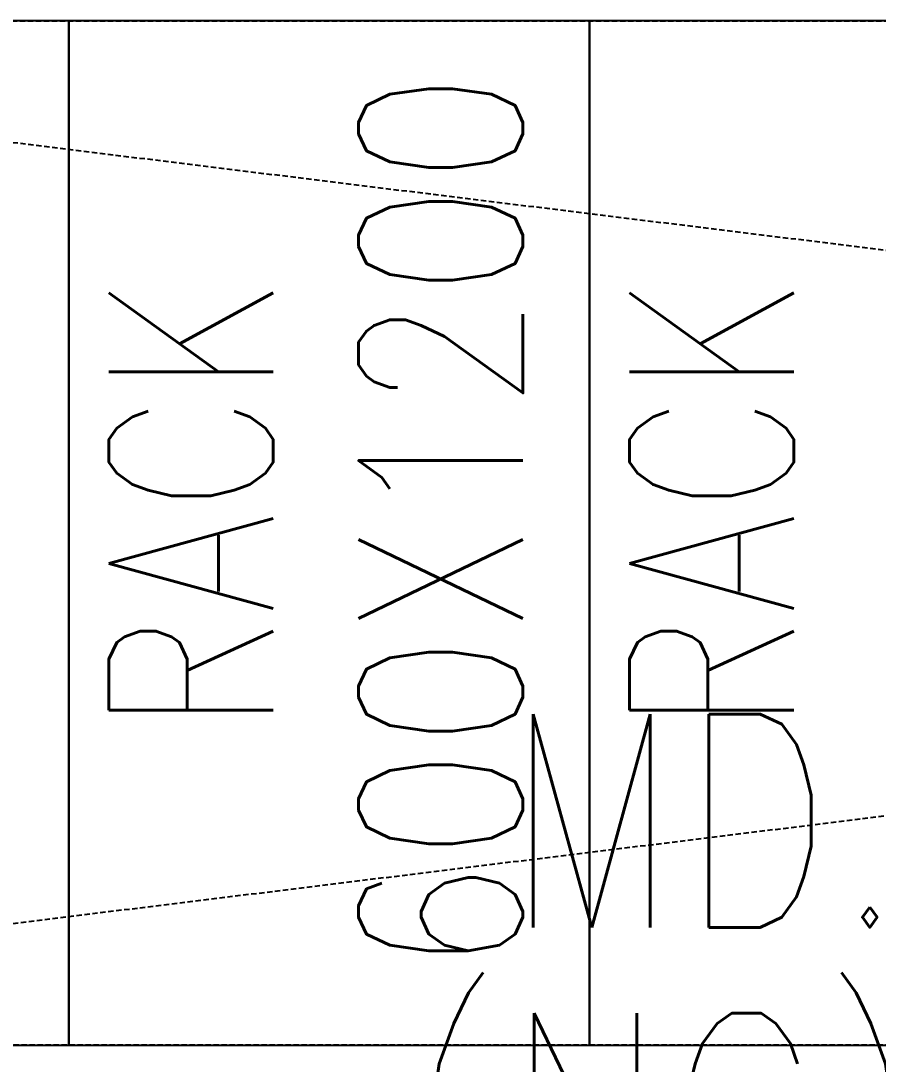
# Model space of a CAD drawing. Extents: x 225000 to 2157367, y 208400 to 840900.
# Drawn here: x 501639 to 502644, y 406380 to 407602 of the extents above; entities that cross this region are included whole.
import ezdxf
from ezdxf.enums import TextEntityAlignment as Align

# ---------------------------------------------------------------- set-up
doc = ezdxf.new("R2010")
doc.units = 0
doc.header["$LTSCALE"] = 10
doc.linetypes.add('XFDP20-DC-PH1$0$HIDDEN2', pattern=[0.1875, 0.125, -0.0625])
doc.linetypes.add('XFM2D20-DC$0$HIDDEN', pattern=[0.3, 0.2, -0.1])
for name, color, linetype in [('XFDP20-DC-PH1$0$A-EQ (PH1)', 15, 'XFDP20-DC-PH1$0$HIDDEN2'), ('XFM2D20-DC$0$M-DUCT-TEXT', 4, 'Continuous'), ('XFM2Q20-DC$0$RACK-DC1-600X1200', 6, 'Continuous')]:
    doc.layers.add(name, color=color, linetype=linetype)
doc.styles.add('XFM2D20-DC$0$aa-txt', font='simplex.shx', dxfattribs={"width": 0.8, "bigfont": 'CHINA.shx'})
doc.styles.add('XFM2Q20-DC$0$XOL30-HVAC-EQ-L194205$0$Standard', font='txt.shx', dxfattribs={"width": 0.8, "bigfont": 'chineset.shx'})

# ---------------------------------------------------------------- blocks, each defined once
blk = doc.blocks.new('XFDP20-DC-PH1')
at = {"layer": 'XFDP20-DC-PH1$0$A-EQ (PH1)', "ltscale": 5}
for p, q in [((510205.6, 207602.3, 0), (500475.6, 206402.3, 0)), ((500475.6, 207602.3, 0), (510205.6, 206402.3, 0))]:
    blk.add_line(p, q, dxfattribs=at)
at = {"layer": 'XFDP20-DC-PH1$0$A-EQ (PH1)', "ltscale": 5, "elevation": 0}
blk.add_lwpolyline([(510205.6, 206402.3), (500475.6, 206402.3), (500475.6, 207602.3), (510205.6, 207602.3)], close=True, dxfattribs=at)
blk = doc.blocks.new('XFM2Q20-DC')
at = {"layer": 'XFM2Q20-DC$0$RACK-DC1-600X1200'}
for p, q in [((501695.6, 206402.3, 0), (501695.6, 207602.3, 0)), ((501695.6, 207602.3, 0), (501695.6, 207002.3, 0)), ((502305.6, 206402.3, 0), (502305.6, 207602.3, 0)), ((502305.6, 207602.3, 0), (502305.6, 207002.3, 0)), ((501085.6, 206402.3, 0), (501695.6, 206402.3, 0)), ((501695.6, 206402.3, 0), (502305.6, 206402.3, 0))]:
    blk.add_line(p, q, dxfattribs=at)
at = {"layer": 'XFM2Q20-DC$0$RACK-DC1-600X1200', "elevation": 0}
for points in [[(501695.6, 207602.3), (501085.6, 207602.3), (501085.6, 206402.3), (501695.6, 206402.3)], [(502305.6, 207602.3), (501695.6, 207602.3), (501695.6, 206402.3), (502305.6, 206402.3)], [(502915.6, 207602.3), (502305.6, 207602.3), (502305.6, 206402.3), (502915.6, 206402.3)]]:
    blk.add_lwpolyline(points, close=True, dxfattribs=at)
at = {"color": 53, "style": 'XFM2Q20-DC$0$XOL30-HVAC-EQ-L194205$0$Standard', "width": 0.8}
for s, p in [('600X1200', (502227.4, 206486.4, 0)), ('RACK', (501935, 206768.6, 0)), ('RACK', (502545, 206768.6, 0))]:
    blk.add_text(s, height=192.55, rotation=90, dxfattribs=at).set_placement(p)
blk = doc.blocks.new('XFM2D20-DC')
at = {"layer": 'XFM2D20-DC$0$M-DUCT-TEXT', "color": 252, "linetype": 'XFM2D20-DC$0$HIDDEN', "style": 'XFM2D20-DC$0$aa-txt', "width": 0.8}
for s, p in [('MD.', (502441, 206665.3, 0)), ('(NC)', (502390.8, 206297, 0))]:
    blk.add_text(s, height=250, dxfattribs=at).set_placement(p, align=Align.MIDDLE)

msp = doc.modelspace()

# ---------------------------------------------------------------- block references
for name in ['XFM2D20-DC', 'XFDP20-DC-PH1', 'XFM2Q20-DC']:
    msp.add_blockref(name, (0, 200000))

doc.saveas('drawing.dxf')
